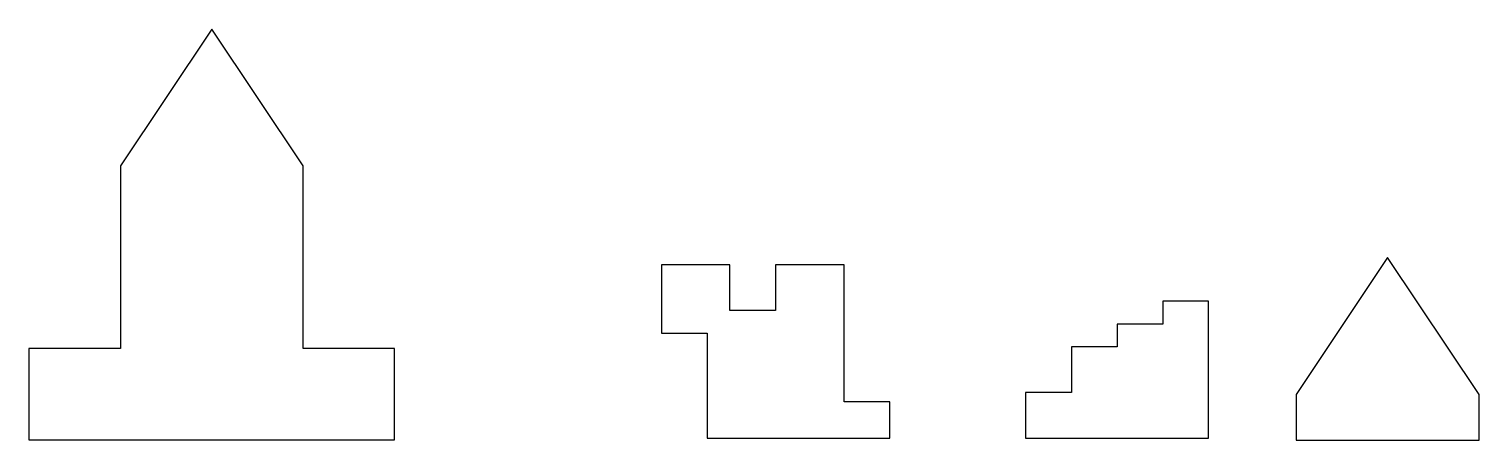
# Model space of a CAD drawing. Header units: millimetres. Extents: x 450 to 767, y 301 to 391.
import ezdxf

# ---------------------------------------------------------------- set-up
doc = ezdxf.new("R2010")
doc.units = ezdxf.units.MM

msp = doc.modelspace()

# ---------------------------------------------------------------- linework, layer by layer
for p, q in [((489.77, 390.63), (469.77, 360.63)), ((509.77, 360.63), (489.77, 390.63)), ((469.77, 360.63), (469.77, 320.63)), ((509.77, 320.63), (509.77, 360.63)), ((747.15, 340.62), (727.15, 310.62)), ((767.15, 310.62), (747.15, 340.62)), ((603.19, 339), (588.19, 339)), ((588.19, 339), (588.19, 324)), ((603.19, 329), (603.19, 339)), ((628.19, 339), (613.19, 339)), ((613.19, 339), (613.19, 329)), ((628.19, 309), (628.19, 339)), ((707.92, 331), (697.92, 331)), ((697.92, 331), (697.92, 326)), ((707.92, 301), (707.92, 331)), ((613.19, 329), (603.19, 329)), ((588.19, 324), (598.19, 324)), ((598.19, 324), (598.19, 301)), ((697.92, 326), (687.92, 326)), ((687.92, 326), (687.92, 321)), ((469.77, 320.63), (449.77, 320.63)), ((449.77, 320.63), (449.77, 300.63)), ((529.77, 320.63), (509.77, 320.63)), ((529.77, 300.63), (529.77, 320.63)), ((687.92, 321), (677.92, 321)), ((677.92, 321), (677.92, 311)), ((638.19, 309), (628.19, 309)), ((638.19, 301), (638.19, 309)), ((677.92, 311), (667.92, 311)), ((667.92, 311), (667.92, 301)), ((727.15, 310.62), (727.15, 300.62)), ((767.15, 300.62), (767.15, 310.62)), ((449.77, 300.63), (529.77, 300.63)), ((598.19, 301), (638.19, 301)), ((667.92, 301), (707.92, 301)), ((727.15, 300.62), (767.15, 300.62))]:
    msp.add_line(p, q)

doc.saveas('drawing.dxf')
